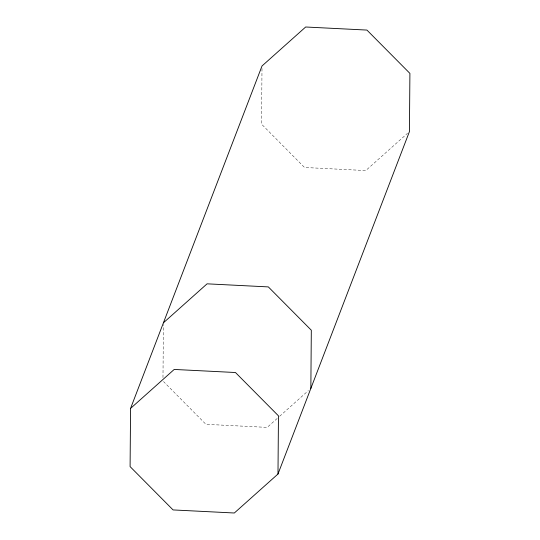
<?xml version="1.0" encoding="UTF-8"?>
<svg xmlns="http://www.w3.org/2000/svg" width="540" height="540" viewBox="0 0 540 540"><rect width="100%" height="100%" fill="white"/><g stroke="black" fill="none" stroke-linecap="round" stroke-linejoin="round"><path stroke-width="0.41" stroke-dasharray="2.7 2.03" d="M162.979 377.622L163.411 324.493M261.995 68.506L261.542 124.16L304.526 167.481L365.789 170.559L407.565 133.258M277.175 418.48L267.199 427.39L205.936 424.312L163.546 381.591M279.673 416.252L308.353 390.643"/><path stroke-width="0.81" d="M130.565 408.416L130.093 466.607L173.077 509.929L234.333 513L277.985 474.026L409.435 131.585L409.907 73.393L366.923 30.071L305.667 27L262.015 65.975L130.565 408.416L174.211 369.441L235.474 372.519L278.458 415.84L277.985 474.026M310.851 388.415L311.317 330.224L268.333 286.909L207.076 283.831L163.424 322.805"/></g></svg>
